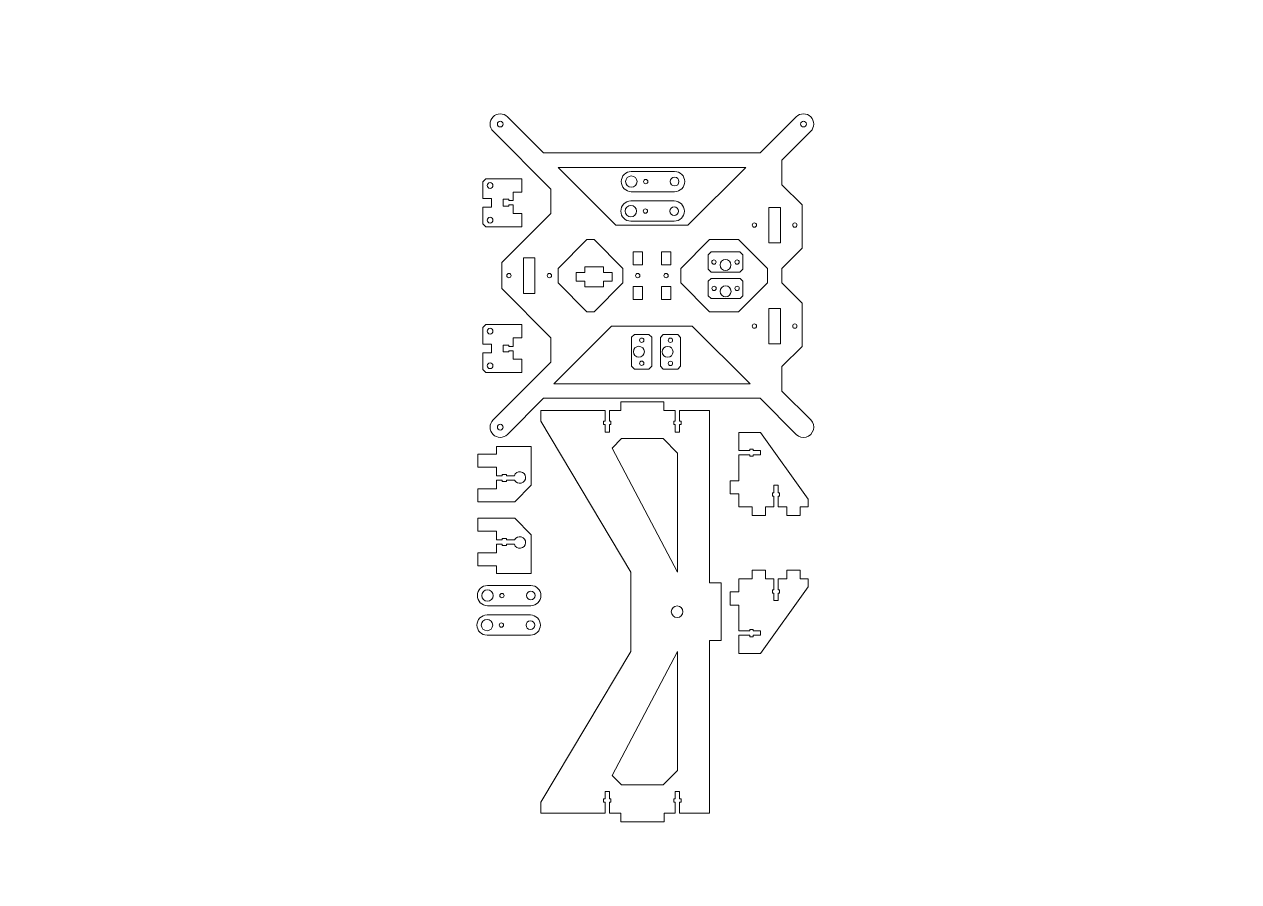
# Model space of a CAD drawing. Header units: millimetres. Extents: x 0 to 841, y 0 to 594.
import ezdxf

# ---------------------------------------------------------------- set-up
doc = ezdxf.new("R2010")
doc.units = ezdxf.units.MM
for name, pattern in [('K5LT32768', [0]), ('K5LT32769', [0]), ('K5LT32770', [0])]:
    doc.linetypes.add(name, pattern=pattern)

# ---------------------------------------------------------------- blocks, each defined once
blk = doc.blocks.new('U1')
at = {"color": 7, "linetype": 'K5LT32768', "lineweight": 18}
for p, q in [((334.61, 529.88), (359.61, 504.88)), ((534.61, 529.88), (509.61, 504.88)), ((324.61, 519.88), (364.61, 479.88)), ((544.61, 519.88), (524.61, 499.88)), ((359.61, 504.88), (509.61, 504.88)), ((524.61, 499.88), (524.61, 482.88)), ((369.61, 494.88), (409.61, 454.88)), ((369.61, 494.88), (499.61, 494.88)), ((420.38, 492.01), (450.38, 492.01)), ((499.61, 494.88), (459.61, 454.88)), ((319.55, 486.87), (317.55, 484.87)), ((317.55, 484.87), (317.55, 473.32)), ((344.55, 486.87), (319.55, 486.87)), ((344.55, 486.87), (344.55, 477.77)), ((364.61, 462.88), (364.61, 479.88)), ((524.61, 482.88), (538.61, 468.88)), ((323.55, 473.32), (317.55, 473.32)), ((323.55, 467.32), (323.55, 473.32)), ((331.55, 472.77), (335.55, 472.77)), ((331.55, 472.77), (331.55, 467.97)), ((335.55, 472.77), (335.55, 471.87)), ((335.55, 471.87), (338.55, 471.87)), ((338.55, 477.77), (338.55, 471.87)), ((338.55, 477.77), (344.55, 477.77)), ((420.09, 471.58), (450.09, 471.58)), ((420.38, 478.01), (450.38, 478.01)), ((317.55, 467.32), (317.55, 455.77)), ((317.55, 467.32), (323.55, 467.32)), ((330.61, 428.88), (364.61, 462.88)), ((331.55, 467.97), (335.55, 467.97)), ((335.55, 468.87), (338.55, 468.87)), ((335.55, 467.97), (335.55, 468.87)), ((338.55, 468.87), (338.55, 462.87)), ((338.55, 462.87), (344.55, 462.87)), ((344.55, 462.87), (344.55, 453.77)), ((538.61, 468.88), (538.61, 438.88)), ((317.55, 455.77), (319.55, 453.77)), ((459.61, 454.88), (409.61, 454.88)), ((420.09, 457.58), (450.09, 457.58)), ((319.55, 453.77), (344.55, 453.77)), ((389.61, 444.88), (369.61, 424.88)), ((394.61, 444.88), (389.61, 444.88)), ((414.61, 424.88), (394.61, 444.88)), ((474.61, 444.88), (454.61, 424.88)), ((494.61, 444.88), (474.61, 444.88)), ((514.61, 424.88), (494.61, 444.88)), ((524.61, 424.88), (538.61, 438.88)), ((473.6, 434.27), (475.6, 436.27)), ((473.6, 424.27), (473.6, 434.27)), ((475.6, 436.27), (495.6, 436.27)), ((497.6, 434.27), (495.6, 436.27)), ((497.6, 434.27), (497.6, 424.27)), ((330.61, 410.88), (330.61, 428.88)), ((369.61, 424.88), (369.61, 414.88)), ((388.07, 422.08), (382.07, 422.08)), ((382.07, 422.08), (382.07, 416.08)), ((388.07, 426.08), (401.17, 426.08)), ((388.07, 426.08), (388.07, 422.08)), ((388.07, 426.08), (388.07, 422.08)), ((401.17, 426.08), (401.17, 422.08)), ((401.17, 426.08), (401.17, 422.08)), ((401.17, 422.08), (407.17, 422.08)), ((407.17, 422.08), (407.17, 416.08)), ((414.61, 414.88), (414.61, 424.88)), ((454.61, 414.88), (454.61, 424.88)), ((475.6, 422.27), (473.6, 424.27)), ((495.6, 422.27), (475.6, 422.27)), ((495.6, 422.27), (497.6, 424.27)), ((514.61, 414.88), (514.61, 424.88)), ((524.61, 424.88), (524.61, 414.88)), ((369.61, 414.88), (389.61, 394.88)), ((382.07, 416.08), (388.07, 416.08)), ((388.07, 416.08), (388.07, 412.08)), ((394.61, 394.88), (414.61, 414.88)), ((401.17, 416.08), (401.17, 412.08)), ((407.17, 416.08), (401.17, 416.08)), ((454.61, 414.88), (474.61, 394.88)), ((473.66, 415.99), (475.66, 417.99)), ((473.66, 405.99), (473.66, 415.99)), ((475.66, 417.99), (495.66, 417.99)), ((514.61, 414.88), (494.61, 394.88)), ((497.66, 415.99), (495.66, 417.99)), ((497.66, 415.99), (497.66, 405.99)), ((538.61, 400.88), (524.61, 414.88)), ((364.61, 376.88), (330.61, 410.88)), ((401.17, 412.08), (388.07, 412.08)), ((475.66, 403.99), (473.66, 405.99)), ((495.66, 403.99), (475.66, 403.99)), ((495.66, 403.99), (497.66, 405.99)), ((538.61, 400.88), (538.61, 370.88)), ((389.61, 394.88), (394.61, 394.88)), ((494.61, 394.88), (474.61, 394.88)), ((317.55, 383.98), (319.55, 385.98)), ((317.55, 372.43), (317.55, 383.98)), ((319.55, 385.98), (344.55, 385.98)), ((344.55, 376.88), (344.55, 385.98)), ((366.61, 344.88), (406.61, 384.88)), ((462.61, 384.88), (406.61, 384.88)), ((420.59, 377.16), (422.59, 379.16)), ((422.59, 379.16), (432.59, 379.16)), ((432.59, 379.16), (434.59, 377.16)), ((440.5, 377.09), (442.5, 379.09)), ((442.5, 379.09), (452.5, 379.09)), ((452.5, 379.09), (454.5, 377.09)), ((502.61, 344.88), (462.61, 384.88)), ((317.55, 372.43), (323.55, 372.43)), ((323.55, 372.43), (323.55, 366.43)), ((331.55, 371.78), (335.55, 371.78)), ((331.55, 366.98), (331.55, 371.78)), ((335.55, 371.78), (335.55, 370.88)), ((335.55, 370.88), (338.55, 370.88)), ((338.55, 370.88), (338.55, 376.88)), ((338.55, 376.88), (344.55, 376.88)), ((364.61, 359.88), (364.61, 376.88)), ((420.59, 357.16), (420.59, 377.16)), ((434.59, 377.16), (434.59, 357.16)), ((440.5, 357.09), (440.5, 377.09)), ((454.5, 377.09), (454.5, 357.09)), ((524.61, 356.88), (538.61, 370.88)), ((317.55, 354.88), (317.55, 366.43)), ((323.55, 366.43), (317.55, 366.43)), ((331.55, 366.98), (335.55, 366.98)), ((335.55, 367.88), (338.55, 367.88)), ((335.55, 366.98), (335.55, 367.88)), ((338.55, 361.98), (338.55, 367.88)), ((338.55, 361.98), (344.55, 361.98)), ((344.55, 352.88), (344.55, 361.98)), ((319.55, 352.88), (317.55, 354.88)), ((324.61, 319.88), (364.61, 359.88)), ((420.59, 357.16), (422.59, 355.16)), ((432.59, 355.16), (422.59, 355.16)), ((432.59, 355.16), (434.59, 357.16)), ((440.5, 357.09), (442.5, 355.09)), ((452.5, 355.09), (442.5, 355.09)), ((452.5, 355.09), (454.5, 357.09)), ((524.61, 356.88), (524.61, 339.88)), ((344.55, 352.88), (319.55, 352.88)), ((366.61, 344.88), (502.61, 344.88)), ((544.61, 319.88), (524.61, 339.88)), ((334.61, 309.88), (359.61, 334.88)), ((509.61, 334.88), (359.61, 334.88)), ((413, 326.49), (413, 332.49)), ((413, 332.49), (443, 332.49)), ((443, 332.49), (443, 326.49)), ((534.61, 309.88), (509.61, 334.88)), ((402.16, 326.49), (357.64, 326.49)), ((357.64, 319.05), (357.64, 326.49)), ((402.16, 318.99), (402.16, 326.49)), ((413, 326.49), (405.16, 326.49)), ((405.16, 326.49), (405.16, 318.99)), ((443, 326.49), (450.84, 326.49)), ((450.84, 318.99), (450.84, 326.49)), ((474.57, 326.49), (453.84, 326.49)), ((453.84, 326.49), (453.84, 318.99)), ((474.57, 326.49), (474.57, 207.06)), ((420.12, 214.52), (357.64, 319.05)), ((402.16, 318.99), (401.16, 318.99)), ((401.16, 318.99), (401.16, 316.69)), ((401.16, 316.69), (402.16, 316.69)), ((402.16, 311.49), (402.16, 316.69)), ((405.16, 311.49), (402.16, 311.49)), ((406.16, 318.99), (405.16, 318.99)), ((405.16, 316.69), (405.16, 311.49)), ((405.16, 316.69), (406.16, 316.69)), ((406.16, 316.69), (406.16, 318.99)), ((450.84, 318.99), (449.84, 318.99)), ((449.84, 318.99), (449.84, 316.69)), ((449.84, 316.69), (450.84, 316.69)), ((450.84, 311.49), (450.84, 316.69)), ((453.84, 311.49), (450.84, 311.49)), ((454.84, 318.99), (453.84, 318.99)), ((453.84, 316.69), (453.84, 311.49)), ((453.84, 316.69), (454.84, 316.69)), ((454.84, 316.69), (454.84, 318.99)), ((494.9, 311.31), (509.9, 311.31)), ((494.9, 298.71), (494.9, 311.31)), ((509.9, 311.31), (542.9, 265.11)), ((413.66, 307), (407.11, 300.45)), ((442.34, 307), (413.66, 307)), ((452.34, 297), (442.34, 307)), ((314.05, 287.16), (314.05, 296.26)), ((314.05, 296.26), (327.05, 296.26)), ((327.05, 301.51), (327.05, 296.26)), ((351.05, 301.51), (327.05, 301.51)), ((351.05, 274.66), (351.05, 301.51)), ((452.35, 214.52), (407.11, 300.45)), ((452.34, 297), (452.35, 214.52)), ((494.9, 298.71), (502.4, 298.71)), ((494.9, 295.71), (494.9, 277.71)), ((502.4, 295.71), (494.9, 295.71)), ((504.7, 299.71), (502.4, 299.71)), ((502.4, 299.71), (502.4, 298.71)), ((502.4, 295.71), (502.4, 294.71)), ((502.4, 294.71), (504.7, 294.71)), ((504.7, 298.71), (504.7, 299.71)), ((504.7, 298.71), (509.9, 298.71)), ((509.9, 295.71), (504.7, 295.71)), ((504.7, 294.71), (504.7, 295.71)), ((509.9, 298.71), (509.9, 295.71)), ((327.05, 287.16), (314.05, 287.16)), ((327.05, 287.16), (327.05, 281.26)), ((331.05, 281.26), (327.05, 281.26)), ((327.05, 278.26), (327.05, 272.26)), ((331.05, 278.26), (327.05, 278.26)), ((334.05, 282.16), (331.05, 282.16)), ((331.05, 282.16), (331.05, 281.26)), ((331.05, 277.36), (331.05, 278.26)), ((334.05, 281.26), (334.05, 282.16)), ((339.37, 281.26), (334.05, 281.26)), ((339.57, 278.26), (334.05, 278.26)), ((334.05, 278.26), (334.05, 277.36)), ((494.9, 277.71), (488.9, 277.71)), ((488.9, 277.71), (488.9, 268.61)), ((327.05, 272.26), (314.05, 272.26)), ((314.05, 263.16), (314.05, 272.26)), ((334.05, 277.36), (331.05, 277.36)), ((339.65, 263.16), (351.05, 274.66)), ((519.1, 269.41), (518.1, 269.41)), ((518.1, 269.41), (518.1, 267.11)), ((519.1, 269.41), (519.1, 274.61)), ((519.1, 274.61), (522.1, 274.61)), ((522.1, 274.61), (522.1, 269.41)), ((523.1, 269.41), (522.1, 269.41)), ((523.1, 267.11), (523.1, 269.41)), ((339.65, 263.16), (314.05, 263.16)), ((494.9, 268.61), (488.9, 268.61)), ((494.9, 268.61), (494.9, 259.61)), ((518.1, 267.11), (519.1, 267.11)), ((519.1, 259.61), (519.1, 267.11)), ((522.1, 267.11), (522.1, 259.61)), ((522.1, 267.11), (523.1, 267.11)), ((542.9, 259.61), (542.9, 265.11)), ((504.1, 259.61), (494.9, 259.61)), ((504.1, 253.61), (504.1, 259.61)), ((504.1, 253.61), (513.2, 253.61)), ((513.2, 259.61), (519.1, 259.61)), ((513.2, 259.61), (513.2, 253.61)), ((522.1, 259.61), (528.1, 259.61)), ((528.1, 259.61), (528.1, 253.61)), ((528.1, 253.61), (537.2, 253.61)), ((537.2, 259.61), (537.2, 253.61)), ((537.2, 259.61), (542.9, 259.61)), ((339.65, 251.87), (314.05, 251.87)), ((314.05, 251.87), (314.05, 242.77)), ((339.65, 251.87), (351.05, 240.37)), ((327.05, 242.77), (314.05, 242.77)), ((327.05, 236.77), (327.05, 242.77)), ((331.05, 236.77), (327.05, 236.77)), ((334.05, 237.67), (331.05, 237.67)), ((331.05, 237.67), (331.05, 236.77)), ((334.05, 236.77), (334.05, 237.67)), ((339.57, 236.77), (334.05, 236.77)), ((351.05, 240.37), (351.05, 213.52)), ((327.05, 227.87), (314.05, 227.87)), ((314.05, 227.87), (314.05, 218.77)), ((327.05, 227.87), (327.05, 233.77)), ((331.05, 233.77), (327.05, 233.77)), ((331.05, 232.87), (331.05, 233.77)), ((334.05, 232.87), (331.05, 232.87)), ((339.37, 233.77), (334.05, 233.77)), ((334.05, 233.77), (334.05, 232.87)), ((314.05, 218.77), (327.05, 218.77)), ((327.05, 213.52), (327.05, 218.77)), ((351.05, 213.52), (327.05, 213.52)), ((420.12, 159.6), (420.12, 214.52)), ((504.1, 215.8), (504.1, 209.8)), ((504.1, 215.8), (513.2, 215.8)), ((513.2, 209.8), (513.2, 215.8)), ((528.1, 209.8), (528.1, 215.8)), ((528.1, 215.8), (537.2, 215.8)), ((537.2, 209.8), (537.2, 215.8)), ((320.74, 205.23), (350.74, 205.23)), ((474.57, 207.06), (482.57, 207.06)), ((482.57, 207.06), (482.58, 167.06)), ((494.9, 200.8), (494.9, 209.8)), ((504.1, 209.8), (494.9, 209.8)), ((509.9, 158.1), (542.9, 204.3)), ((513.2, 209.8), (519.1, 209.8)), ((518.1, 200), (518.1, 202.3)), ((518.1, 202.3), (519.1, 202.3)), ((519.1, 209.8), (519.1, 202.3)), ((522.1, 202.3), (522.1, 209.8)), ((522.1, 209.8), (528.1, 209.8)), ((522.1, 202.3), (523.1, 202.3)), ((523.1, 202.3), (523.1, 200)), ((537.2, 209.8), (542.9, 209.8)), ((542.9, 209.8), (542.9, 204.3)), ((488.9, 191.7), (488.9, 200.8)), ((494.9, 200.8), (488.9, 200.8)), ((519.1, 200), (518.1, 200)), ((519.1, 200), (519.1, 194.8)), ((519.1, 194.8), (522.1, 194.8)), ((522.1, 194.8), (522.1, 200)), ((523.1, 200), (522.1, 200)), ((320.74, 191.23), (350.74, 191.23)), ((494.9, 191.7), (488.9, 191.7)), ((494.9, 173.7), (494.9, 191.7)), ((320.45, 184.8), (350.45, 184.8)), ((320.45, 170.8), (350.45, 170.8)), ((502.4, 173.7), (494.9, 173.7)), ((494.9, 170.7), (494.9, 158.1)), ((494.9, 170.7), (502.4, 170.7)), ((502.4, 173.7), (502.4, 174.7)), ((502.4, 174.7), (504.7, 174.7)), ((502.4, 169.7), (502.4, 170.7)), ((504.7, 169.7), (502.4, 169.7)), ((504.7, 174.7), (504.7, 173.7)), ((509.9, 173.7), (504.7, 173.7)), ((504.7, 170.7), (509.9, 170.7)), ((504.7, 170.7), (504.7, 169.7)), ((509.9, 170.7), (509.9, 173.7)), ((474.58, 167.06), (474.58, 47.59)), ((482.58, 167.06), (474.58, 167.06)), ((420.12, 159.6), (357.66, 55.05)), ((452.35, 159.59), (407.12, 73.65)), ((452.35, 77.1), (452.35, 159.59)), ((494.9, 158.1), (509.9, 158.1)), ((452.35, 77.1), (442.35, 67.1)), ((413.67, 67.1), (407.12, 73.65)), ((405.17, 62.59), (402.17, 62.59)), ((402.17, 62.59), (402.17, 57.39)), ((405.17, 57.39), (405.17, 62.59)), ((442.35, 67.1), (413.67, 67.1)), ((453.85, 62.59), (450.85, 62.59)), ((450.85, 62.59), (450.85, 57.39)), ((453.85, 57.39), (453.85, 62.59)), ((357.66, 47.59), (357.66, 55.05)), ((401.17, 55.09), (401.17, 57.39)), ((401.17, 57.39), (402.17, 57.39)), ((402.17, 55.09), (401.17, 55.09)), ((402.17, 55.09), (402.18, 47.59)), ((405.17, 57.39), (406.17, 57.39)), ((405.18, 47.59), (405.17, 55.09)), ((406.17, 55.09), (405.17, 55.09)), ((406.17, 57.39), (406.17, 55.09)), ((449.85, 55.09), (449.85, 57.39)), ((449.85, 57.39), (450.85, 57.39)), ((450.85, 55.09), (449.85, 55.09)), ((450.85, 55.09), (450.85, 47.59)), ((453.85, 57.39), (454.85, 57.39)), ((453.85, 47.59), (453.85, 55.09)), ((454.85, 55.09), (453.85, 55.09)), ((454.85, 57.39), (454.85, 55.09)), ((402.18, 47.59), (357.66, 47.59)), ((413.01, 47.59), (405.18, 47.59)), ((413.01, 47.59), (413.02, 41.59)), ((443.02, 41.59), (443.01, 47.59)), ((443.01, 47.59), (450.85, 47.59)), ((474.58, 47.59), (453.85, 47.59)), ((413.02, 41.59), (443.02, 41.59))]:
    blk.add_line(p, q, dxfattribs=at)
at = {"color": 3, "linetype": 'K5LT32770', "lineweight": 18, "true_color": 0x00ff00}
for p, q in [((515.61, 442.58), (515.61, 467.18)), ((515.61, 467.18), (523.61, 467.18)), ((523.61, 467.18), (523.61, 442.58)), ((523.61, 442.58), (515.61, 442.58)), ((345.61, 407.58), (345.61, 432.18)), ((345.61, 432.18), (353.61, 432.18)), ((353.61, 432.18), (353.61, 407.58)), ((428.11, 436.38), (421.61, 436.38)), ((421.61, 436.38), (421.61, 427.38)), ((428.11, 436.38), (428.11, 427.38)), ((447.71, 436.38), (441.21, 436.38)), ((441.21, 436.38), (441.21, 427.38)), ((447.71, 436.38), (447.71, 427.38)), ((428.11, 427.38), (421.61, 427.38)), ((447.71, 427.38), (441.21, 427.38)), ((428.11, 412.38), (421.61, 412.38)), ((421.61, 412.38), (421.61, 403.38)), ((428.11, 412.38), (428.11, 403.38)), ((447.71, 412.38), (441.21, 412.38)), ((441.21, 412.38), (441.21, 403.38)), ((447.71, 412.38), (447.71, 403.38)), ((353.61, 407.58), (345.61, 407.58)), ((428.11, 403.38), (421.61, 403.38)), ((447.71, 403.38), (441.21, 403.38)), ((515.61, 372.58), (515.61, 397.18)), ((515.61, 397.18), (523.61, 397.18)), ((523.61, 397.18), (523.61, 372.58)), ((523.61, 372.58), (515.61, 372.58))]:
    blk.add_line(p, q, dxfattribs=at)
at = {"color": 1, "linetype": 'K5LT32769', "lineweight": 18, "true_color": 0xff0000}
for centre, radius in [((329.61, 524.88), 2), ((539.61, 524.88), 2), ((420.38, 485.01), 3.95), ((450.38, 485.01), 3), ((322.55, 482.32), 2), ((430.38, 485.01), 1.5), ((420.09, 464.58), 3.95), ((430.09, 464.58), 1.5), ((450.09, 464.58), 3), ((322.55, 458.32), 2), ((505.61, 454.88), 1.5), ((533.61, 454.88), 1.5), ((477.6, 429.27), 1.5), ((485.6, 427.27), 3.8), ((493.6, 429.27), 1.5), ((335.61, 419.88), 1.5), ((363.61, 419.88), 1.5), ((424.86, 419.88), 1.5), ((444.46, 419.88), 1.5), ((477.66, 410.99), 1.5), ((485.66, 408.99), 3.8), ((493.66, 410.99), 1.5), ((322.55, 381.43), 2), ((505.61, 384.88), 1.5), ((533.61, 384.88), 1.5), ((425.59, 367.16), 3.8), ((427.59, 375.16), 1.5), ((445.5, 367.09), 3.8), ((447.5, 375.09), 1.5), ((322.55, 357.43), 2), ((427.59, 359.16), 1.5), ((447.5, 359.09), 1.5), ((329.61, 314.88), 2), ((320.74, 198.23), 3.95), ((330.74, 198.23), 1.5), ((350.74, 198.23), 3), ((452.08, 187.06), 4), ((320.45, 177.8), 3.95), ((330.45, 177.8), 1.5), ((350.45, 177.8), 3)]:
    blk.add_circle(centre, radius, dxfattribs=at)
at = {"color": 7, "linetype": 'K5LT32768', "lineweight": 18}
for centre, radius, start, end in [((329.61, 524.88), 7.07, 45, 225), ((539.61, 524.88), 7.07, 315, 135), ((420.38, 485.01), 7, 90, 270), ((450.38, 485.01), 7, 270, 90), ((420.09, 464.58), 7, 90, 270), ((450.09, 464.58), 7, 270, 90), ((329.61, 314.88), 7.07, 135, 315), ((539.61, 314.88), 7.07, 225, 45), ((343.17, 280.01), 4, 205.94448, 161.79004), ((343.17, 235.02), 4, 198.20996, 154.05552), ((320.74, 198.23), 7, 90, 270), ((350.74, 198.23), 7, 270, 90), ((320.45, 177.8), 7, 90, 270), ((350.45, 177.8), 7, 270, 90)]:
    blk.add_arc(centre, radius, start, end, dxfattribs=at)

msp = doc.modelspace()

# ---------------------------------------------------------------- block references
msp.add_blockref('U1', (0, 0))

doc.saveas('drawing.dxf')
